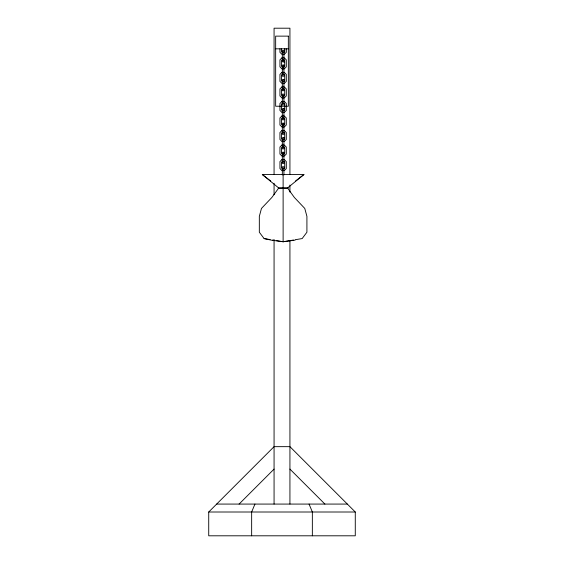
<?xml version="1.0" encoding="UTF-8"?>
<svg xmlns="http://www.w3.org/2000/svg" width="564" height="564" viewBox="0 0 564 564"><rect width="100%" height="100%" fill="white"/><g stroke="black" fill="none" stroke-linecap="round" stroke-linejoin="round"><path stroke-width="0.85" d="M254.935 504.075L251.65 512.006L251.65 535.8M278.362 187.692L287.88 187.692L303.933 174.53L262.309 174.53L278.362 187.692L278.362 188.489L271.89 197.449L261.47 208.433L259.327 216.364L259.327 232.227L264.086 238.572L271.228 240.158L283.121 241.744L295.021 240.158M283.586 52.79L284.707 51.662L284.707 48.412M282.656 59.389L281.535 60.51L281.535 66.2L282.656 67.32M283.586 67.32L284.707 66.2L284.707 60.51L283.586 59.389M282.656 73.919L281.535 75.04L281.535 80.73L282.656 81.85M283.586 81.85L284.707 80.73L284.707 75.04L283.586 73.919M282.656 88.456L281.535 89.577L281.535 95.267L282.656 96.388M283.586 96.388L284.707 95.267L284.707 89.577L283.586 88.456M282.656 102.986L281.535 104.107L281.535 109.797L282.656 110.918M283.586 110.918L284.707 109.797L284.707 104.107L283.586 102.986M282.656 117.516L281.535 118.637L281.535 124.327L282.656 125.448M283.586 125.448L284.707 124.327L284.707 118.637L283.586 117.516M282.656 132.054L281.535 133.174L281.535 138.864L282.656 139.985M283.586 139.985L284.707 138.864L284.707 133.174L283.586 132.054M282.656 146.584L281.535 147.705L281.535 153.394L282.656 154.515M283.586 154.515L284.707 153.394L284.707 147.705L283.586 146.584M282.656 161.114L281.535 162.242L281.535 167.924L282.656 169.045M283.586 169.045L284.707 167.924L284.707 162.242L283.586 161.114M208.722 512.006L274.069 446.66L289.931 446.66L355.278 512.006L355.278 535.8L208.722 535.8L208.722 512.006L355.278 512.006M239.087 504.075L274.069 469.093M295.557 180.981L303.933 174.53M276.198 240.588L283.121 241.744L290.044 240.588M291.771 240.299L293.506 240.017M295.233 239.728L302.156 238.572L306.915 232.227L306.915 216.364L304.772 208.433L294.352 197.449L287.88 188.489L287.88 187.692M275.655 48.821L288.345 48.821M282.331 52.128L283.918 52.128M282.331 60.059L283.918 60.059M282.797 61.977L284.383 61.977M282.331 66.665L283.918 66.665M282.331 74.596L283.918 74.596M282.331 81.195L283.918 81.195M282.331 89.126L283.918 89.126M282.331 95.725L283.918 95.725M282.331 103.656L283.918 103.656M282.331 110.262L283.918 110.262M282.331 118.193L283.918 118.193M282.331 124.792L283.918 124.792M282.331 132.723L283.918 132.723M282.331 139.329L283.918 139.329M282.331 147.26L283.918 147.26M282.331 153.859L283.918 153.859M282.331 161.79L283.918 161.79M282.331 168.389L283.918 168.389M278.362 188.489L287.88 188.489M216.654 504.075L347.346 504.075M264.086 238.572L270.142 239.58M272.736 240.017L274.471 240.299M262.309 174.53L270.685 180.981M282.656 52.79L281.535 51.662L281.535 48.821M289.931 469.093L324.913 504.075M309.065 504.075L312.35 512.006L312.35 535.8M289.931 174.487L289.931 28.2L274.069 28.2L274.069 174.487M289.931 185.062L289.931 192.112M289.931 240.581L289.931 504.075M286.293 48.821L286.293 52.325L284.242 54.37L282 54.37L279.948 52.325L279.948 48.821M283.918 61.645L283.918 50.541L282.331 50.541L282.331 61.645M283.918 105.242L283.918 94.139L282.331 94.139L282.331 105.242M283.918 174.981L283.918 166.803L282.331 166.803L282.331 174.981M283.121 174.53L283.121 241.744M274.069 183.3L274.069 194.756M274.069 239.7L274.069 504.075M282 57.803L279.948 59.855L279.948 66.855L282 68.907L284.242 68.907L286.293 66.855L286.293 59.855L284.242 57.803L282 57.803M282 72.333L279.948 74.385L279.948 81.385L282 83.437L284.242 83.437L286.293 81.385L286.293 74.385L284.242 72.333L282 72.333M282 86.87L279.948 88.922L279.948 95.922L282 97.974L284.242 97.974L286.293 95.922L286.293 88.922L284.242 86.87L282 86.87M282 101.4L279.948 103.452L279.948 110.452L282 112.504L284.242 112.504L286.293 110.452L286.293 103.452L284.242 101.4L282 101.4M282 115.93L279.948 117.982L279.948 124.982L282 127.034L284.242 127.034L286.293 124.982L286.293 117.982L284.242 115.93L282 115.93M282 130.467L279.948 132.519L279.948 139.519L282 141.571L284.242 141.571L286.293 139.519L286.293 132.519L284.242 130.467L282 130.467M282 144.997L279.948 147.049L279.948 154.05L282 156.101L284.242 156.101L286.293 154.05L286.293 147.049L284.242 144.997L282 144.997M282 159.527L279.948 161.579L279.948 168.587L282 170.631L284.242 170.631L286.293 168.587L286.293 161.579L284.242 159.527L282 159.527M288.345 36.131L275.655 36.131L275.655 106.236L288.345 106.236L288.345 36.131M283.918 65.079L282.331 65.079L282.331 76.182L283.918 76.182L283.918 65.079M283.918 79.609L282.331 79.609L282.331 90.712L283.918 90.712L283.918 79.609M283.918 108.676L282.331 108.676L282.331 119.779L283.918 119.779L283.918 108.676M283.918 123.206L282.331 123.206L282.331 134.31L283.918 134.31L283.918 123.206M283.918 137.743L282.331 137.743L282.331 148.847L283.918 148.847L283.918 137.743M283.918 152.273L282.331 152.273L282.331 163.377L283.918 163.377L283.918 152.273"/></g></svg>
